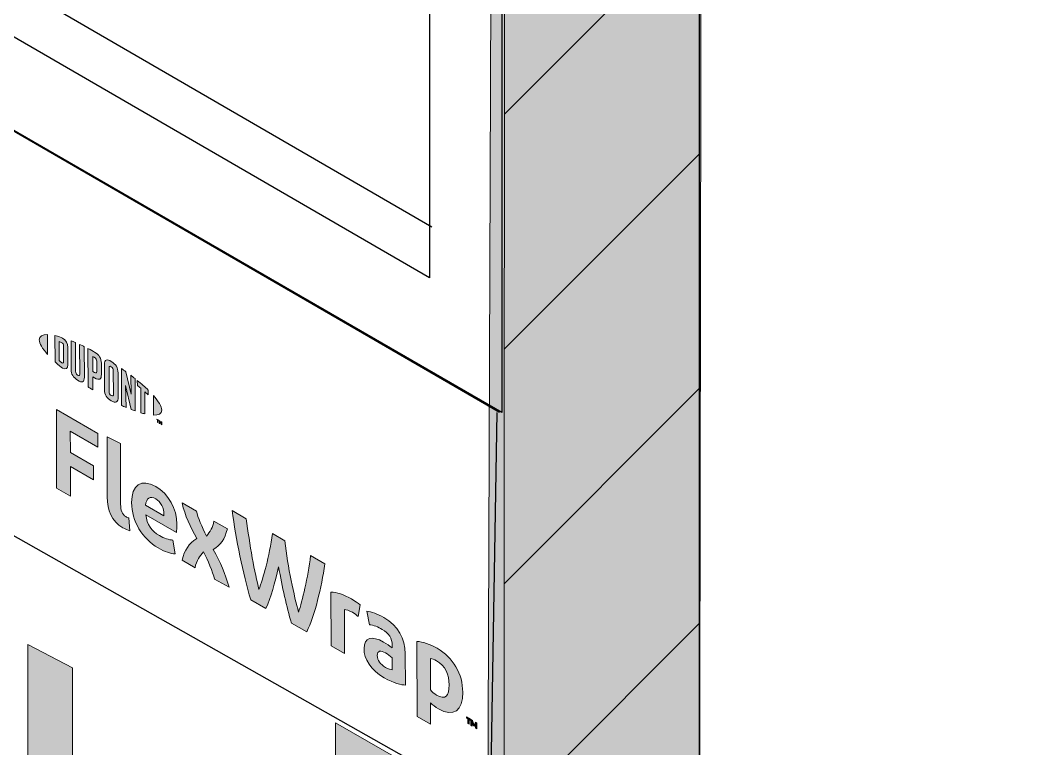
# Model space of a CAD drawing. Extents: x -1140 to 5605, y -816 to 2382.
# Drawn here: x 4279.9 to 4340.4, y 1131.3 to 1175.2 of the extents above; entities that cross this region are included whole.
import ezdxf

# ---------------------------------------------------------------- set-up
doc = ezdxf.new("R2010")
doc.units = 0
doc.header["$MEASUREMENT"] = 0
doc.linetypes.add('AI-Linetype-22', pattern=[86.381111, 43.190556, -8.638111, 8.638111, -8.638111, 8.638111, -8.638111])
for name, color, linetype, lineweight in [('.ATI-HATCH', 7, 'Continuous', 0), ('G-ANNO-TTLB', 7, 'Continuous', 0), ('LOGOS', 7, 'Continuous', 0), ('TYVEK', 7, 'Continuous', 0), ('wall scratch', 7, 'Continuous', 0), ('X-REF - TRACED', 7, 'Continuous', 0)]:
    doc.layers.add(name, color=color, linetype=linetype, lineweight=lineweight)

# ---------------------------------------------------------------- blocks, each defined once
blk = doc.blocks.new('Block_107')
at = {"layer": 'TYVEK', "color": 4, "lineweight": 25, "true_color": 0x00ffff}
for points in [[(4308.244, 1127.876), (4225.907, 1174.41), (4225.907, 1174.41)], [(4308.325, 1152.234)]]:
    blk.add_lwpolyline(points, dxfattribs=at)
blk = doc.blocks.new('Block_111')
at = {"layer": 'TYVEK', "color": 18, "lineweight": 25, "true_color": 0x000000}
blk.add_line((4320.826, 1317.151), (4320.826, 1108.621), dxfattribs=at)
blk = doc.blocks.new('Block_112')
at = {"layer": 'TYVEK', "color": 2, "lineweight": 25, "true_color": 0xffff00}
blk.add_lwpolyline([(4339.355, 1132.609)], dxfattribs=at)
blk = doc.blocks.new('Block_114')
at = {"layer": 'TYVEK', "color": 1, "lineweight": 25, "true_color": 0xff0000}
blk.add_lwpolyline([(4314.87, 1137.922)], dxfattribs=at)
blk = doc.blocks.new('Block_116')
at = {"layer": 'TYVEK', "color": 4, "lineweight": 25, "true_color": 0x00ffff}
blk.add_lwpolyline([(4339.377, 1132.754)], dxfattribs=at)
blk = doc.blocks.new('Block_117')
at = {"layer": 'TYVEK', "color": 2, "lineweight": 25, "true_color": 0xffff00}
blk.add_lwpolyline([(4339.355, 1132.609)], dxfattribs=at)
blk = doc.blocks.new('Block_118')
at = {"layer": 'TYVEK', "color": 2, "lineweight": 25, "true_color": 0xffff00}
blk.add_lwpolyline([(4339.058, 1137.15)], dxfattribs=at)
blk = doc.blocks.new('Block_134')
at = {"layer": 'TYVEK', "color": 33, "lineweight": 25, "true_color": 0xcc9966}
blk.add_lwpolyline([(4340.034, 1154.925)], dxfattribs=at)
blk = doc.blocks.new('Block_136')
at = {"layer": 'TYVEK', "color": 1, "lineweight": 25, "true_color": 0xff0000}
blk.add_lwpolyline([(4315.55, 1140.753)], dxfattribs=at)
blk = doc.blocks.new('Block_137')
at = {"layer": 'TYVEK', "color": 4, "lineweight": 25, "true_color": 0x00ffff}
blk.add_lwpolyline([(4340.056, 1159.349)], dxfattribs=at)
blk = doc.blocks.new('Block_145')
at = {"layer": 'TYVEK', "true_color": 0x003b71, "transparency": 33554687}
h = blk.add_hatch(color=156, dxfattribs=at)
h.dxf.hatch_style = 2
edge = h.paths.add_edge_path()
edge.add_spline(control_points=[(4304.997, 1134.527), (4304.826, 1134.627), (4304.734, 1134.719), (4304.62, 1134.84), (4304.62, 1134.84), (4304.62, 1136.729), (4304.62, 1136.729), (4304.741, 1136.715), (4304.847, 1136.686), (4304.99, 1136.601), (4305.529, 1136.296), (4305.749, 1135.763), (4305.749, 1135.152), (4305.756, 1134.456), (4305.515, 1134.229), (4304.997, 1134.527)], knot_values=[0, 0, 0, 0, 1, 1, 1, 2, 2, 2, 3, 3, 3, 4, 4, 4, 5, 5, 5, 5], degree=3, periodic=0)
edge = h.paths.add_edge_path()
edge.add_spline(control_points=[(4305.032, 1137.354), (4304.613, 1137.596), (4304.144, 1137.745), (4303.81, 1137.766), (4303.81, 1137.766), (4303.825, 1133.249), (4303.825, 1133.249), (4303.825, 1133.249), (4304.627, 1132.787), (4304.627, 1132.787), (4304.627, 1132.787), (4304.62, 1134.072), (4304.62, 1134.072), (4304.769, 1133.923), (4304.911, 1133.817), (4305.117, 1133.703), (4306.034, 1133.17), (4306.581, 1133.597), (4306.574, 1134.712), (4306.574, 1135.791), (4305.998, 1136.8), (4305.032, 1137.354)], knot_values=[0, 0, 0, 0, 1, 1, 1, 2, 2, 2, 3, 3, 3, 4, 4, 4, 5, 5, 5, 6, 6, 6, 7, 7, 7, 7], degree=3, periodic=0)
h = blk.add_hatch(color=156, dxfattribs=at)
h.dxf.hatch_style = 2
edge = h.paths.add_edge_path()
edge.add_spline(control_points=[(4306.793, 1133.213), (4306.793, 1133.213), (4306.793, 1133.135), (4306.793, 1133.135), (4306.793, 1133.135), (4306.872, 1133.092), (4306.872, 1133.092), (4306.872, 1133.092), (4306.879, 1132.815), (4306.879, 1132.815), (4306.879, 1132.815), (4306.957, 1132.773), (4306.957, 1132.773), (4306.957, 1132.773), (4306.957, 1133.042), (4306.957, 1133.042), (4306.957, 1133.042), (4307.035, 1133), (4307.035, 1133), (4307.035, 1133), (4307.035, 1133.078), (4307.035, 1133.078), (4307.035, 1133.078), (4306.793, 1133.213), (4306.793, 1133.213)], knot_values=[0, 0, 0, 0, 1, 1, 1, 2, 2, 2, 3, 3, 3, 4, 4, 4, 5, 5, 5, 6, 6, 6, 7, 7, 7, 8, 8, 8, 8], degree=3, periodic=0)
edge = h.paths.add_edge_path()
edge.add_spline(control_points=[(4307.341, 1132.9), (4307.312, 1132.837), (4307.284, 1132.794), (4307.248, 1132.751), (4307.213, 1132.829), (4307.184, 1132.908), (4307.156, 1133.007), (4307.156, 1133.007), (4307.071, 1133.057), (4307.071, 1133.057), (4307.071, 1133.057), (4307.071, 1132.709), (4307.071, 1132.709), (4307.071, 1132.709), (4307.149, 1132.666), (4307.149, 1132.666), (4307.149, 1132.666), (4307.149, 1132.822), (4307.149, 1132.822), (4307.149, 1132.822), (4307.142, 1132.886), (4307.142, 1132.886), (4307.17, 1132.815), (4307.199, 1132.744), (4307.22, 1132.687), (4307.22, 1132.687), (4307.277, 1132.652), (4307.277, 1132.652), (4307.298, 1132.68), (4307.326, 1132.723), (4307.355, 1132.758), (4307.355, 1132.758), (4307.348, 1132.709), (4307.348, 1132.709), (4307.348, 1132.709), (4307.348, 1132.545), (4307.348, 1132.545), (4307.348, 1132.545), (4307.426, 1132.503), (4307.426, 1132.503), (4307.426, 1132.503), (4307.426, 1132.851), (4307.426, 1132.851), (4307.426, 1132.851), (4307.341, 1132.9), (4307.341, 1132.9)], knot_values=[0, 0, 0, 0, 1, 1, 1, 2, 2, 2, 3, 3, 3, 4, 4, 4, 5, 5, 5, 6, 6, 6, 7, 7, 7, 8, 8, 8, 9, 9, 9, 10, 10, 10, 11, 11, 11, 12, 12, 12, 13, 13, 13, 14, 14, 14, 15, 15, 15, 15], degree=3, periodic=0)
at = {"layer": 'TYVEK'}
for points, knots in [([(4305.032, 1137.354), (4304.613, 1137.596), (4304.144, 1137.745), (4303.81, 1137.766), (4303.81, 1137.766), (4303.825, 1133.249), (4303.825, 1133.249), (4303.825, 1133.249), (4304.627, 1132.787), (4304.627, 1132.787), (4304.627, 1132.787), (4304.62, 1134.072), (4304.62, 1134.072), (4304.769, 1133.923), (4304.911, 1133.817), (4305.117, 1133.703), (4306.034, 1133.17), (4306.581, 1133.597), (4306.574, 1134.712), (4306.574, 1135.791), (4305.998, 1136.8), (4305.032, 1137.354)], [0, 0, 0, 0, 1, 1, 1, 2, 2, 2, 3, 3, 3, 4, 4, 4, 5, 5, 5, 6, 6, 6, 7, 7, 7, 7]), ([(4304.997, 1134.527), (4304.826, 1134.627), (4304.734, 1134.719), (4304.62, 1134.84), (4304.62, 1134.84), (4304.62, 1136.729), (4304.62, 1136.729), (4304.741, 1136.715), (4304.847, 1136.686), (4304.99, 1136.601), (4305.529, 1136.296), (4305.749, 1135.763), (4305.749, 1135.152), (4305.756, 1134.456), (4305.515, 1134.229), (4304.997, 1134.527)], [0, 0, 0, 0, 1, 1, 1, 2, 2, 2, 3, 3, 3, 4, 4, 4, 5, 5, 5, 5]), ([(4306.793, 1133.213), (4306.793, 1133.213), (4306.793, 1133.135), (4306.793, 1133.135), (4306.793, 1133.135), (4306.872, 1133.092), (4306.872, 1133.092), (4306.872, 1133.092), (4306.879, 1132.815), (4306.879, 1132.815), (4306.879, 1132.815), (4306.957, 1132.773), (4306.957, 1132.773), (4306.957, 1132.773), (4306.957, 1133.042), (4306.957, 1133.042), (4306.957, 1133.042), (4307.035, 1133), (4307.035, 1133), (4307.035, 1133), (4307.035, 1133.078), (4307.035, 1133.078), (4307.035, 1133.078), (4306.793, 1133.213), (4306.793, 1133.213)], [0, 0, 0, 0, 1, 1, 1, 2, 2, 2, 3, 3, 3, 4, 4, 4, 5, 5, 5, 6, 6, 6, 7, 7, 7, 8, 8, 8, 8]), ([(4307.341, 1132.9), (4307.312, 1132.837), (4307.284, 1132.794), (4307.248, 1132.751), (4307.213, 1132.829), (4307.184, 1132.908), (4307.156, 1133.007), (4307.156, 1133.007), (4307.071, 1133.057), (4307.071, 1133.057), (4307.071, 1133.057), (4307.071, 1132.709), (4307.071, 1132.709), (4307.071, 1132.709), (4307.149, 1132.666), (4307.149, 1132.666), (4307.149, 1132.666), (4307.149, 1132.822), (4307.149, 1132.822), (4307.149, 1132.822), (4307.142, 1132.886), (4307.142, 1132.886), (4307.17, 1132.815), (4307.199, 1132.744), (4307.22, 1132.687), (4307.22, 1132.687), (4307.277, 1132.652), (4307.277, 1132.652), (4307.298, 1132.68), (4307.326, 1132.723), (4307.355, 1132.758), (4307.355, 1132.758), (4307.348, 1132.709), (4307.348, 1132.709), (4307.348, 1132.709), (4307.348, 1132.545), (4307.348, 1132.545), (4307.348, 1132.545), (4307.426, 1132.503), (4307.426, 1132.503), (4307.426, 1132.503), (4307.426, 1132.851), (4307.426, 1132.851), (4307.426, 1132.851), (4307.341, 1132.9), (4307.341, 1132.9)], [0, 0, 0, 0, 1, 1, 1, 2, 2, 2, 3, 3, 3, 4, 4, 4, 5, 5, 5, 6, 6, 6, 7, 7, 7, 8, 8, 8, 9, 9, 9, 10, 10, 10, 11, 11, 11, 12, 12, 12, 13, 13, 13, 14, 14, 14, 15, 15, 15, 15])]:
    blk.add_open_spline(points, degree=3, knots=knots, dxfattribs=at)
blk = doc.blocks.new('Block_144')
at = {"layer": 'TYVEK'}
blk.add_blockref('Block_145', (0, 0), dxfattribs=at)
blk = doc.blocks.new('Block_143')
at = {"layer": 'TYVEK', "true_color": 0x003b71, "transparency": 33554687}
h = blk.add_hatch(color=156, dxfattribs=at)
h.dxf.hatch_style = 2
edge = h.paths.add_edge_path()
edge.add_spline(control_points=[(4284.575, 1150.3), (4284.575, 1150.3), (4282.075, 1151.734), (4282.075, 1151.734), (4282.075, 1151.734), (4282.082, 1146.997), (4282.082, 1146.997), (4282.082, 1146.997), (4282.927, 1146.514), (4282.927, 1146.514), (4282.927, 1146.514), (4282.92, 1148.311), (4282.92, 1148.311), (4282.92, 1148.311), (4284.319, 1147.508), (4284.319, 1147.508), (4284.319, 1147.508), (4284.312, 1148.339), (4284.312, 1148.339), (4284.312, 1148.339), (4282.92, 1149.142), (4282.92, 1149.142), (4282.92, 1149.142), (4282.913, 1150.427), (4282.913, 1150.427), (4282.913, 1150.427), (4284.575, 1149.469), (4284.575, 1149.469), (4284.575, 1149.469), (4284.575, 1150.3), (4284.575, 1150.3)], knot_values=[0, 0, 0, 0, 1, 1, 1, 2, 2, 2, 3, 3, 3, 4, 4, 4, 5, 5, 5, 6, 6, 6, 7, 7, 7, 8, 8, 8, 9, 9, 9, 10, 10, 10, 10], degree=3, periodic=0)
h = blk.add_hatch(color=156, dxfattribs=at)
h.dxf.hatch_style = 2
edge = h.paths.add_edge_path()
edge.add_spline(control_points=[(4286.436, 1145.207), (4286.379, 1145.221), (4286.322, 1145.249), (4286.266, 1145.285), (4286.031, 1145.42), (4285.946, 1145.661), (4285.946, 1146.031), (4285.946, 1146.031), (4285.939, 1149.682), (4285.939, 1149.682), (4285.939, 1149.682), (4285.129, 1150.094), (4285.129, 1150.094), (4285.129, 1150.094), (4285.136, 1146.478), (4285.136, 1146.478), (4285.136, 1145.668), (4285.406, 1145.008), (4286.081, 1144.617), (4286.202, 1144.546), (4286.386, 1144.475), (4286.493, 1144.432), (4286.493, 1144.432), (4286.436, 1145.207), (4286.436, 1145.207)], knot_values=[0, 0, 0, 0, 1, 1, 1, 2, 2, 2, 3, 3, 3, 4, 4, 4, 5, 5, 5, 6, 6, 6, 7, 7, 7, 8, 8, 8, 8], degree=3, periodic=0)
h = blk.add_hatch(color=156, dxfattribs=at)
h.dxf.hatch_style = 2
edge = h.paths.add_edge_path()
edge.add_spline(control_points=[(4288.56, 1145.327), (4288.56, 1145.327), (4287.445, 1145.974), (4287.445, 1145.974), (4287.502, 1146.4), (4287.722, 1146.549), (4288.063, 1146.357), (4288.382, 1146.173), (4288.56, 1145.789), (4288.56, 1145.413), (4288.56, 1145.413), (4288.56, 1145.327), (4288.56, 1145.327)], knot_values=[0, 0, 0, 0, 1, 1, 1, 2, 2, 2, 3, 3, 3, 4, 4, 4, 4], degree=3, periodic=0)
edge = h.paths.add_edge_path()
edge.add_spline(control_points=[(4289.341, 1144.83), (4289.334, 1145.739), (4288.83, 1146.656), (4288.063, 1147.103), (4287.196, 1147.593), (4286.607, 1147.203), (4286.607, 1146.13), (4286.614, 1145.001), (4287.26, 1143.942), (4288.205, 1143.402), (4288.589, 1143.175), (4288.972, 1143.054), (4289.235, 1143.04), (4289.235, 1143.04), (4289.1, 1143.864), (4289.1, 1143.864), (4288.851, 1143.885), (4288.574, 1143.971), (4288.283, 1144.141), (4287.814, 1144.411), (4287.537, 1144.809), (4287.459, 1145.398), (4287.459, 1145.398), (4289.313, 1144.333), (4289.313, 1144.333), (4289.327, 1144.461), (4289.341, 1144.631), (4289.341, 1144.83)], knot_values=[0, 0, 0, 0, 1, 1, 1, 2, 2, 2, 3, 3, 3, 4, 4, 4, 5, 5, 5, 6, 6, 6, 7, 7, 7, 8, 8, 8, 9, 9, 9, 9], degree=3, periodic=0)
h = blk.add_hatch(color=156, dxfattribs=at)
h.dxf.hatch_style = 2
edge = h.paths.add_edge_path()
edge.add_spline(control_points=[(4291.536, 1143.303), (4291.976, 1143.573), (4292.232, 1143.921), (4292.381, 1144.539), (4292.381, 1144.539), (4291.557, 1145.008), (4291.557, 1145.008), (4291.522, 1144.653), (4291.33, 1144.361), (4291.117, 1144.113), (4290.854, 1144.646), (4290.599, 1145.256), (4290.52, 1145.604), (4290.52, 1145.604), (4289.647, 1146.109), (4289.647, 1146.109), (4289.832, 1145.327), (4290.144, 1144.681), (4290.535, 1143.957), (4290.066, 1143.658), (4289.796, 1143.275), (4289.647, 1142.65), (4289.647, 1142.65), (4290.435, 1142.202), (4290.435, 1142.202), (4290.513, 1142.635), (4290.726, 1142.919), (4290.947, 1143.161), (4291.195, 1142.65), (4291.494, 1141.975), (4291.614, 1141.52), (4291.614, 1141.52), (4292.488, 1141.023), (4292.488, 1141.023), (4292.247, 1141.875), (4291.963, 1142.515), (4291.536, 1143.303)], knot_values=[0, 0, 0, 0, 1, 1, 1, 2, 2, 2, 3, 3, 3, 4, 4, 4, 5, 5, 5, 6, 6, 6, 7, 7, 7, 8, 8, 8, 9, 9, 9, 10, 10, 10, 11, 11, 11, 12, 12, 12, 12], degree=3, periodic=0)
h = blk.add_hatch(color=156, dxfattribs=at)
h.dxf.hatch_style = 2
edge = h.paths.add_edge_path()
edge.add_spline(control_points=[(4297.403, 1142.934), (4297.233, 1141.605), (4296.906, 1140.192), (4296.672, 1139.531), (4296.409, 1140.476), (4296.025, 1142.252), (4295.848, 1143.829), (4295.848, 1143.829), (4295.095, 1144.262), (4295.095, 1144.262), (4294.924, 1142.884), (4294.534, 1141.549), (4294.285, 1140.902), (4294.044, 1141.833), (4293.71, 1143.63), (4293.525, 1145.157), (4293.525, 1145.157), (4292.673, 1145.647), (4292.673, 1145.647), (4292.893, 1143.949), (4293.319, 1141.847), (4293.788, 1140.277), (4293.788, 1140.277), (4294.711, 1139.744), (4294.711, 1139.744), (4295.003, 1140.426), (4295.251, 1141.272), (4295.471, 1142.259), (4295.692, 1141.023), (4295.954, 1139.879), (4296.246, 1138.864), (4296.246, 1138.864), (4297.169, 1138.338), (4297.169, 1138.338), (4297.659, 1139.347), (4298.043, 1140.987), (4298.263, 1142.436), (4298.263, 1142.436), (4297.403, 1142.934), (4297.403, 1142.934)], knot_values=[0, 0, 0, 0, 1, 1, 1, 2, 2, 2, 3, 3, 3, 4, 4, 4, 5, 5, 5, 6, 6, 6, 7, 7, 7, 8, 8, 8, 9, 9, 9, 10, 10, 10, 11, 11, 11, 12, 12, 12, 13, 13, 13, 13], degree=3, periodic=0)
h = blk.add_hatch(color=156, dxfattribs=at)
h.dxf.hatch_style = 2
edge = h.paths.add_edge_path()
edge.add_spline(control_points=[(4299.861, 1140.327), (4299.435, 1140.568), (4298.945, 1140.739), (4298.625, 1140.739), (4298.625, 1140.739), (4298.632, 1137.493), (4298.632, 1137.493), (4298.632, 1137.493), (4299.442, 1137.031), (4299.442, 1137.031), (4299.442, 1137.031), (4299.435, 1139.68), (4299.435, 1139.68), (4299.563, 1139.68), (4299.705, 1139.645), (4299.925, 1139.517), (4300.046, 1139.446), (4300.173, 1139.361), (4300.273, 1139.261), (4300.273, 1139.261), (4300.387, 1139.965), (4300.387, 1139.965), (4300.273, 1140.064), (4300.067, 1140.206), (4299.861, 1140.327)], knot_values=[0, 0, 0, 0, 1, 1, 1, 2, 2, 2, 3, 3, 3, 4, 4, 4, 5, 5, 5, 6, 6, 6, 7, 7, 7, 8, 8, 8, 8], degree=3, periodic=0)
h = blk.add_hatch(color=156, dxfattribs=at)
h.dxf.hatch_style = 2
edge = h.paths.add_edge_path()
edge.add_spline(control_points=[(4302.326, 1136.058), (4302.241, 1136.051), (4302.091, 1136.093), (4301.914, 1136.2), (4301.601, 1136.377), (4301.431, 1136.626), (4301.424, 1136.91), (4301.424, 1137.23), (4301.637, 1137.23), (4301.907, 1137.074), (4302.049, 1136.995), (4302.191, 1136.889), (4302.326, 1136.782), (4302.326, 1136.782), (4302.326, 1136.058), (4302.326, 1136.058)], knot_values=[0, 0, 0, 0, 1, 1, 1, 2, 2, 2, 3, 3, 3, 4, 4, 4, 5, 5, 5, 5], degree=3, periodic=0)
edge = h.paths.add_edge_path()
edge.add_spline(control_points=[(4303.107, 1137.017), (4303.107, 1137.933), (4302.681, 1138.707), (4301.814, 1139.204), (4301.459, 1139.411), (4301.054, 1139.56), (4300.799, 1139.581), (4300.799, 1139.581), (4300.948, 1138.771), (4300.948, 1138.771), (4301.189, 1138.743), (4301.466, 1138.636), (4301.722, 1138.487), (4302.113, 1138.26), (4302.319, 1137.947), (4302.326, 1137.535), (4302.326, 1137.535), (4302.326, 1137.372), (4302.326, 1137.372), (4302.177, 1137.478), (4301.964, 1137.628), (4301.8, 1137.727), (4301.097, 1138.125), (4300.621, 1138.004), (4300.621, 1137.329), (4300.621, 1136.725), (4301.033, 1136.037), (4301.836, 1135.575), (4302.425, 1135.234), (4302.873, 1135.134), (4303.114, 1135.134), (4303.114, 1135.134), (4303.107, 1137.017), (4303.107, 1137.017)], knot_values=[0, 0, 0, 0, 1, 1, 1, 2, 2, 2, 3, 3, 3, 4, 4, 4, 5, 5, 5, 6, 6, 6, 7, 7, 7, 8, 8, 8, 9, 9, 9, 10, 10, 10, 11, 11, 11, 11], degree=3, periodic=0)
at = {"layer": 'TYVEK'}
for points, knots in [([(4284.575, 1150.3), (4284.575, 1150.3), (4282.075, 1151.734), (4282.075, 1151.734), (4282.075, 1151.734), (4282.082, 1146.997), (4282.082, 1146.997), (4282.082, 1146.997), (4282.927, 1146.514), (4282.927, 1146.514), (4282.927, 1146.514), (4282.92, 1148.311), (4282.92, 1148.311), (4282.92, 1148.311), (4284.319, 1147.508), (4284.319, 1147.508), (4284.319, 1147.508), (4284.312, 1148.339), (4284.312, 1148.339), (4284.312, 1148.339), (4282.92, 1149.142), (4282.92, 1149.142), (4282.92, 1149.142), (4282.913, 1150.427), (4282.913, 1150.427), (4282.913, 1150.427), (4284.575, 1149.469), (4284.575, 1149.469), (4284.575, 1149.469), (4284.575, 1150.3), (4284.575, 1150.3)], [0, 0, 0, 0, 1, 1, 1, 2, 2, 2, 3, 3, 3, 4, 4, 4, 5, 5, 5, 6, 6, 6, 7, 7, 7, 8, 8, 8, 9, 9, 9, 10, 10, 10, 10]), ([(4286.436, 1145.207), (4286.379, 1145.221), (4286.322, 1145.249), (4286.266, 1145.285), (4286.031, 1145.42), (4285.946, 1145.661), (4285.946, 1146.031), (4285.946, 1146.031), (4285.939, 1149.682), (4285.939, 1149.682), (4285.939, 1149.682), (4285.129, 1150.094), (4285.129, 1150.094), (4285.129, 1150.094), (4285.136, 1146.478), (4285.136, 1146.478), (4285.136, 1145.668), (4285.406, 1145.008), (4286.081, 1144.617), (4286.202, 1144.546), (4286.386, 1144.475), (4286.493, 1144.432), (4286.493, 1144.432), (4286.436, 1145.207), (4286.436, 1145.207)], [0, 0, 0, 0, 1, 1, 1, 2, 2, 2, 3, 3, 3, 4, 4, 4, 5, 5, 5, 6, 6, 6, 7, 7, 7, 8, 8, 8, 8]), ([(4289.341, 1144.83), (4289.334, 1145.739), (4288.83, 1146.656), (4288.063, 1147.103), (4287.196, 1147.593), (4286.607, 1147.203), (4286.607, 1146.13), (4286.614, 1145.001), (4287.26, 1143.942), (4288.205, 1143.402), (4288.589, 1143.175), (4288.972, 1143.054), (4289.235, 1143.04), (4289.235, 1143.04), (4289.1, 1143.864), (4289.1, 1143.864), (4288.851, 1143.885), (4288.574, 1143.971), (4288.283, 1144.141), (4287.814, 1144.411), (4287.537, 1144.809), (4287.459, 1145.398), (4287.459, 1145.398), (4289.313, 1144.333), (4289.313, 1144.333), (4289.327, 1144.461), (4289.341, 1144.631), (4289.341, 1144.83)], [0, 0, 0, 0, 1, 1, 1, 2, 2, 2, 3, 3, 3, 4, 4, 4, 5, 5, 5, 6, 6, 6, 7, 7, 7, 8, 8, 8, 9, 9, 9, 9]), ([(4288.56, 1145.327), (4288.56, 1145.327), (4287.445, 1145.974), (4287.445, 1145.974), (4287.502, 1146.4), (4287.722, 1146.549), (4288.063, 1146.357), (4288.382, 1146.173), (4288.56, 1145.789), (4288.56, 1145.413), (4288.56, 1145.413), (4288.56, 1145.327), (4288.56, 1145.327)], [0, 0, 0, 0, 1, 1, 1, 2, 2, 2, 3, 3, 3, 4, 4, 4, 4]), ([(4291.536, 1143.303), (4291.976, 1143.573), (4292.232, 1143.921), (4292.381, 1144.539), (4292.381, 1144.539), (4291.557, 1145.008), (4291.557, 1145.008), (4291.522, 1144.653), (4291.33, 1144.361), (4291.117, 1144.113), (4290.854, 1144.646), (4290.599, 1145.256), (4290.52, 1145.604), (4290.52, 1145.604), (4289.647, 1146.109), (4289.647, 1146.109), (4289.832, 1145.327), (4290.144, 1144.681), (4290.535, 1143.957), (4290.066, 1143.658), (4289.796, 1143.275), (4289.647, 1142.65), (4289.647, 1142.65), (4290.435, 1142.202), (4290.435, 1142.202), (4290.513, 1142.635), (4290.726, 1142.919), (4290.947, 1143.161), (4291.195, 1142.65), (4291.494, 1141.975), (4291.614, 1141.52), (4291.614, 1141.52), (4292.488, 1141.023), (4292.488, 1141.023), (4292.247, 1141.875), (4291.963, 1142.515), (4291.536, 1143.303)], [0, 0, 0, 0, 1, 1, 1, 2, 2, 2, 3, 3, 3, 4, 4, 4, 5, 5, 5, 6, 6, 6, 7, 7, 7, 8, 8, 8, 9, 9, 9, 10, 10, 10, 11, 11, 11, 12, 12, 12, 12]), ([(4297.403, 1142.934), (4297.233, 1141.605), (4296.906, 1140.192), (4296.672, 1139.531), (4296.409, 1140.476), (4296.025, 1142.252), (4295.848, 1143.829), (4295.848, 1143.829), (4295.095, 1144.262), (4295.095, 1144.262), (4294.924, 1142.884), (4294.534, 1141.549), (4294.285, 1140.902), (4294.044, 1141.833), (4293.71, 1143.63), (4293.525, 1145.157), (4293.525, 1145.157), (4292.673, 1145.647), (4292.673, 1145.647), (4292.893, 1143.949), (4293.319, 1141.847), (4293.788, 1140.277), (4293.788, 1140.277), (4294.711, 1139.744), (4294.711, 1139.744), (4295.003, 1140.426), (4295.251, 1141.272), (4295.471, 1142.259), (4295.692, 1141.023), (4295.954, 1139.879), (4296.246, 1138.864), (4296.246, 1138.864), (4297.169, 1138.338), (4297.169, 1138.338), (4297.659, 1139.347), (4298.043, 1140.987), (4298.263, 1142.436), (4298.263, 1142.436), (4297.403, 1142.934), (4297.403, 1142.934)], [0, 0, 0, 0, 1, 1, 1, 2, 2, 2, 3, 3, 3, 4, 4, 4, 5, 5, 5, 6, 6, 6, 7, 7, 7, 8, 8, 8, 9, 9, 9, 10, 10, 10, 11, 11, 11, 12, 12, 12, 13, 13, 13, 13]), ([(4299.861, 1140.327), (4299.435, 1140.568), (4298.945, 1140.739), (4298.625, 1140.739), (4298.625, 1140.739), (4298.632, 1137.493), (4298.632, 1137.493), (4298.632, 1137.493), (4299.442, 1137.031), (4299.442, 1137.031), (4299.442, 1137.031), (4299.435, 1139.68), (4299.435, 1139.68), (4299.563, 1139.68), (4299.705, 1139.645), (4299.925, 1139.517), (4300.046, 1139.446), (4300.173, 1139.361), (4300.273, 1139.261), (4300.273, 1139.261), (4300.387, 1139.965), (4300.387, 1139.965), (4300.273, 1140.064), (4300.067, 1140.206), (4299.861, 1140.327)], [0, 0, 0, 0, 1, 1, 1, 2, 2, 2, 3, 3, 3, 4, 4, 4, 5, 5, 5, 6, 6, 6, 7, 7, 7, 8, 8, 8, 8]), ([(4303.107, 1137.017), (4303.107, 1137.933), (4302.681, 1138.707), (4301.814, 1139.204), (4301.459, 1139.411), (4301.054, 1139.56), (4300.799, 1139.581), (4300.799, 1139.581), (4300.948, 1138.771), (4300.948, 1138.771), (4301.189, 1138.743), (4301.466, 1138.636), (4301.722, 1138.487), (4302.113, 1138.26), (4302.319, 1137.947), (4302.326, 1137.535), (4302.326, 1137.535), (4302.326, 1137.372), (4302.326, 1137.372), (4302.177, 1137.478), (4301.964, 1137.628), (4301.8, 1137.727), (4301.097, 1138.125), (4300.621, 1138.004), (4300.621, 1137.329), (4300.621, 1136.725), (4301.033, 1136.037), (4301.836, 1135.575), (4302.425, 1135.234), (4302.873, 1135.134), (4303.114, 1135.134), (4303.114, 1135.134), (4303.107, 1137.017), (4303.107, 1137.017)], [0, 0, 0, 0, 1, 1, 1, 2, 2, 2, 3, 3, 3, 4, 4, 4, 5, 5, 5, 6, 6, 6, 7, 7, 7, 8, 8, 8, 9, 9, 9, 10, 10, 10, 11, 11, 11, 11]), ([(4302.326, 1136.058), (4302.241, 1136.051), (4302.091, 1136.093), (4301.914, 1136.2), (4301.601, 1136.377), (4301.431, 1136.626), (4301.424, 1136.91), (4301.424, 1137.23), (4301.637, 1137.23), (4301.907, 1137.074), (4302.049, 1136.995), (4302.191, 1136.889), (4302.326, 1136.782), (4302.326, 1136.782), (4302.326, 1136.058), (4302.326, 1136.058)], [0, 0, 0, 0, 1, 1, 1, 2, 2, 2, 3, 3, 3, 4, 4, 4, 5, 5, 5, 5])]:
    blk.add_open_spline(points, degree=3, knots=knots, dxfattribs=at)
blk.add_blockref('Block_144', (0, 0), dxfattribs=at)
blk = doc.blocks.new('Block_146')
at = {"layer": 'TYVEK', "true_color": 0x003b71, "transparency": 33554687}
h = blk.add_hatch(color=156, dxfattribs=at)
h.dxf.hatch_style = 2
edge = h.paths.add_edge_path()
edge.add_spline(control_points=[(4281.04, 1155.945), (4281.04, 1155.727), (4281.224, 1155.418), (4281.545, 1155.059), (4281.545, 1155.059), (4281.542, 1156.249), (4281.542, 1156.249), (4281.222, 1156.259), (4281.039, 1156.161), (4281.04, 1155.945)], knot_values=[0, 0, 0, 0, 1, 1, 1, 2, 2, 2, 3, 3, 3, 3], degree=3, periodic=0)
h = blk.add_hatch(color=156, dxfattribs=at)
h.dxf.hatch_style = 2
edge = h.paths.add_edge_path()
edge.add_spline(control_points=[(4282.402, 1154.554), (4282.359, 1154.583), (4282.288, 1154.64), (4282.231, 1154.689), (4282.231, 1154.689), (4282.231, 1155.826), (4282.231, 1155.826), (4282.288, 1155.812), (4282.359, 1155.79), (4282.402, 1155.762), (4282.458, 1155.734), (4282.501, 1155.677), (4282.501, 1155.584), (4282.501, 1155.584), (4282.508, 1154.618), (4282.508, 1154.618), (4282.508, 1154.526), (4282.458, 1154.526), (4282.402, 1154.554)], knot_values=[0, 0, 0, 0, 1, 1, 1, 2, 2, 2, 3, 3, 3, 4, 4, 4, 5, 5, 5, 6, 6, 6, 6], degree=3, periodic=0)
edge = h.paths.add_edge_path()
edge.add_spline(control_points=[(4282.757, 1155.478), (4282.757, 1155.712), (4282.643, 1155.925), (4282.437, 1156.039), (4282.345, 1156.096), (4282.217, 1156.138), (4281.982, 1156.188), (4281.982, 1156.188), (4281.99, 1154.611), (4281.99, 1154.611), (4282.196, 1154.419), (4282.352, 1154.292), (4282.437, 1154.235), (4282.65, 1154.121), (4282.764, 1154.199), (4282.764, 1154.434), (4282.764, 1154.434), (4282.757, 1155.478), (4282.757, 1155.478)], knot_values=[0, 0, 0, 0, 1, 1, 1, 2, 2, 2, 3, 3, 3, 4, 4, 4, 5, 5, 5, 6, 6, 6, 6], degree=3, periodic=0)
h = blk.add_hatch(color=156, dxfattribs=at)
h.dxf.hatch_style = 2
edge = h.paths.add_edge_path()
edge.add_spline(control_points=[(4283.48, 1153.874), (4283.481, 1153.782), (4283.454, 1153.74), (4283.355, 1153.811), (4283.258, 1153.88), (4283.231, 1153.942), (4283.231, 1154.051), (4283.231, 1154.051), (4283.227, 1155.767), (4283.227, 1155.767), (4283.162, 1155.796), (4283.019, 1155.856), (4282.957, 1155.881), (4282.957, 1155.881), (4282.962, 1154.145), (4282.962, 1154.145), (4282.962, 1153.867), (4283.079, 1153.693), (4283.355, 1153.498), (4283.608, 1153.319), (4283.763, 1153.378), (4283.762, 1153.685), (4283.762, 1153.685), (4283.757, 1155.519), (4283.757, 1155.519), (4283.705, 1155.546), (4283.532, 1155.629), (4283.476, 1155.654), (4283.476, 1155.654), (4283.48, 1153.874), (4283.48, 1153.874)], knot_values=[0, 0, 0, 0, 1, 1, 1, 2, 2, 2, 3, 3, 3, 4, 4, 4, 5, 5, 5, 6, 6, 6, 7, 7, 7, 8, 8, 8, 9, 9, 9, 10, 10, 10, 10], degree=3, periodic=0)
h = blk.add_hatch(color=156, dxfattribs=at)
h.dxf.hatch_style = 2
edge = h.paths.add_edge_path()
edge.add_spline(control_points=[(4284.504, 1154.036), (4284.504, 1153.936), (4284.476, 1153.908), (4284.362, 1153.972), (4284.362, 1153.972), (4284.262, 1154.029), (4284.262, 1154.029), (4284.262, 1154.029), (4284.262, 1154.938), (4284.262, 1154.938), (4284.305, 1154.917), (4284.327, 1154.902), (4284.355, 1154.888), (4284.476, 1154.817), (4284.504, 1154.746), (4284.504, 1154.647), (4284.504, 1154.647), (4284.504, 1154.036), (4284.504, 1154.036)], knot_values=[0, 0, 0, 0, 1, 1, 1, 2, 2, 2, 3, 3, 3, 4, 4, 4, 5, 5, 5, 6, 6, 6, 6], degree=3, periodic=0)
edge = h.paths.add_edge_path()
edge.add_spline(control_points=[(4284.369, 1155.201), (4284.319, 1155.229), (4284.142, 1155.329), (4283.978, 1155.407), (4283.978, 1155.407), (4283.985, 1153.098), (4283.985, 1153.098), (4284.035, 1153.063), (4284.184, 1152.97), (4284.262, 1152.921), (4284.262, 1152.921), (4284.262, 1153.709), (4284.262, 1153.709), (4284.262, 1153.709), (4284.376, 1153.645), (4284.376, 1153.645), (4284.668, 1153.475), (4284.788, 1153.56), (4284.788, 1153.851), (4284.788, 1153.851), (4284.788, 1154.533), (4284.788, 1154.533), (4284.788, 1154.817), (4284.646, 1155.045), (4284.369, 1155.201)], knot_values=[0, 0, 0, 0, 1, 1, 1, 2, 2, 2, 3, 3, 3, 4, 4, 4, 5, 5, 5, 6, 6, 6, 7, 7, 7, 8, 8, 8, 8], degree=3, periodic=0)
h = blk.add_hatch(color=156, dxfattribs=at)
h.dxf.hatch_style = 2
edge = h.paths.add_edge_path()
edge.add_spline(control_points=[(4285.385, 1152.587), (4285.285, 1152.644), (4285.257, 1152.708), (4285.257, 1152.8), (4285.257, 1152.8), (4285.25, 1154.242), (4285.25, 1154.242), (4285.25, 1154.334), (4285.278, 1154.377), (4285.385, 1154.313), (4285.484, 1154.249), (4285.505, 1154.185), (4285.505, 1154.093), (4285.505, 1154.093), (4285.513, 1152.658), (4285.513, 1152.658), (4285.513, 1152.566), (4285.484, 1152.53), (4285.385, 1152.587)], knot_values=[0, 0, 0, 0, 1, 1, 1, 2, 2, 2, 3, 3, 3, 4, 4, 4, 5, 5, 5, 6, 6, 6, 6], degree=3, periodic=0)
edge = h.paths.add_edge_path()
edge.add_spline(control_points=[(4285.79, 1153.944), (4285.79, 1154.263), (4285.662, 1154.455), (4285.385, 1154.633), (4285.122, 1154.796), (4284.966, 1154.753), (4284.966, 1154.448), (4284.966, 1154.448), (4284.973, 1152.942), (4284.973, 1152.942), (4284.973, 1152.615), (4285.115, 1152.402), (4285.385, 1152.26), (4285.655, 1152.118), (4285.797, 1152.154), (4285.797, 1152.502), (4285.797, 1152.502), (4285.79, 1153.944), (4285.79, 1153.944)], knot_values=[0, 0, 0, 0, 1, 1, 1, 2, 2, 2, 3, 3, 3, 4, 4, 4, 5, 5, 5, 6, 6, 6, 6], degree=3, periodic=0)
h = blk.add_hatch(color=156, dxfattribs=at)
h.dxf.hatch_style = 2
edge = h.paths.add_edge_path()
edge.add_spline(control_points=[(4286.576, 1152.663), (4286.576, 1152.663), (4286.261, 1154.017), (4286.261, 1154.017), (4286.176, 1154.078), (4286.074, 1154.151), (4285.994, 1154.204), (4285.994, 1154.204), (4286, 1151.987), (4286, 1151.987), (4286.055, 1151.961), (4286.197, 1151.898), (4286.271, 1151.867), (4286.271, 1151.867), (4286.245, 1153.186), (4286.245, 1153.186), (4286.245, 1153.186), (4286.579, 1151.741), (4286.579, 1151.741), (4286.649, 1151.714), (4286.751, 1151.675), (4286.819, 1151.652), (4286.819, 1151.652), (4286.814, 1153.6), (4286.814, 1153.6), (4286.744, 1153.656), (4286.616, 1153.754), (4286.554, 1153.801), (4286.554, 1153.801), (4286.576, 1152.663), (4286.576, 1152.663)], knot_values=[0, 0, 0, 0, 1, 1, 1, 2, 2, 2, 3, 3, 3, 4, 4, 4, 5, 5, 5, 6, 6, 6, 7, 7, 7, 8, 8, 8, 9, 9, 9, 10, 10, 10, 10], degree=3, periodic=0)
h = blk.add_hatch(color=156, dxfattribs=at)
h.dxf.hatch_style = 2
edge = h.paths.add_edge_path()
edge.add_spline(control_points=[(4286.954, 1153.179), (4287.024, 1153.125), (4287.093, 1153.069), (4287.16, 1153.014), (4287.16, 1153.014), (4287.163, 1151.54), (4287.163, 1151.54), (4287.225, 1151.521), (4287.339, 1151.49), (4287.415, 1151.472), (4287.415, 1151.472), (4287.412, 1152.8), (4287.412, 1152.8), (4287.485, 1152.736), (4287.554, 1152.674), (4287.617, 1152.617), (4287.617, 1152.617), (4287.617, 1152.901), (4287.617, 1152.901), (4287.417, 1153.096), (4287.203, 1153.284), (4286.953, 1153.487), (4286.953, 1153.487), (4286.954, 1153.179), (4286.954, 1153.179)], knot_values=[0, 0, 0, 0, 1, 1, 1, 2, 2, 2, 3, 3, 3, 4, 4, 4, 5, 5, 5, 6, 6, 6, 7, 7, 7, 8, 8, 8, 8], degree=3, periodic=0)
h = blk.add_hatch(color=156, dxfattribs=at)
h.dxf.hatch_style = 2
edge = h.paths.add_edge_path()
edge.add_spline(control_points=[(4288.425, 1151.706), (4288.425, 1151.487), (4288.242, 1151.389), (4287.922, 1151.397), (4287.922, 1151.397), (4287.919, 1152.588), (4287.919, 1152.588), (4288.24, 1152.23), (4288.424, 1151.921), (4288.425, 1151.706)], knot_values=[0, 0, 0, 0, 1, 1, 1, 2, 2, 2, 3, 3, 3, 3], degree=3, periodic=0)
h = blk.add_hatch(color=156, dxfattribs=at)
h.dxf.hatch_style = 2
edge = h.paths.add_edge_path()
edge.add_spline(control_points=[(4288.127, 1151.159), (4288.127, 1151.159), (4288.127, 1151.131), (4288.127, 1151.131), (4288.127, 1151.131), (4288.169, 1151.109), (4288.169, 1151.109), (4288.169, 1151.109), (4288.169, 1150.967), (4288.169, 1150.967), (4288.169, 1150.967), (4288.198, 1150.946), (4288.198, 1150.946), (4288.198, 1150.946), (4288.198, 1151.088), (4288.198, 1151.088), (4288.198, 1151.088), (4288.247, 1151.067), (4288.247, 1151.067), (4288.247, 1151.067), (4288.247, 1151.095), (4288.247, 1151.095), (4288.247, 1151.095), (4288.127, 1151.159), (4288.127, 1151.159)], knot_values=[0, 0, 0, 0, 1, 1, 1, 2, 2, 2, 3, 3, 3, 4, 4, 4, 5, 5, 5, 6, 6, 6, 7, 7, 7, 8, 8, 8, 8], degree=3, periodic=0)
edge = h.paths.add_edge_path()
edge.add_spline(control_points=[(4288.397, 1151.003), (4288.397, 1151.003), (4288.354, 1150.953), (4288.354, 1150.953), (4288.354, 1150.953), (4288.304, 1151.06), (4288.304, 1151.06), (4288.304, 1151.06), (4288.276, 1151.074), (4288.276, 1151.074), (4288.276, 1151.074), (4288.276, 1150.903), (4288.276, 1150.903), (4288.276, 1150.903), (4288.304, 1150.889), (4288.304, 1150.889), (4288.304, 1150.889), (4288.304, 1151.01), (4288.304, 1151.01), (4288.304, 1151.01), (4288.354, 1150.903), (4288.354, 1150.903), (4288.354, 1150.903), (4288.397, 1150.953), (4288.397, 1150.953), (4288.397, 1150.953), (4288.397, 1150.832), (4288.397, 1150.832), (4288.397, 1150.832), (4288.425, 1150.818), (4288.425, 1150.818), (4288.425, 1150.818), (4288.425, 1150.989), (4288.425, 1150.989), (4288.425, 1150.989), (4288.397, 1151.003), (4288.397, 1151.003)], knot_values=[0, 0, 0, 0, 1, 1, 1, 2, 2, 2, 3, 3, 3, 4, 4, 4, 5, 5, 5, 6, 6, 6, 7, 7, 7, 8, 8, 8, 9, 9, 9, 10, 10, 10, 11, 11, 11, 12, 12, 12, 12], degree=3, periodic=0)
at = {"layer": 'TYVEK'}
for points, knots in [([(4281.04, 1155.945), (4281.04, 1155.727), (4281.224, 1155.418), (4281.545, 1155.059), (4281.545, 1155.059), (4281.542, 1156.249), (4281.542, 1156.249), (4281.222, 1156.259), (4281.039, 1156.161), (4281.04, 1155.945)], [0, 0, 0, 0, 1, 1, 1, 2, 2, 2, 3, 3, 3, 3]), ([(4282.757, 1155.478), (4282.757, 1155.712), (4282.643, 1155.925), (4282.437, 1156.039), (4282.345, 1156.096), (4282.217, 1156.138), (4281.982, 1156.188), (4281.982, 1156.188), (4281.99, 1154.611), (4281.99, 1154.611), (4282.196, 1154.419), (4282.352, 1154.292), (4282.437, 1154.235), (4282.65, 1154.121), (4282.764, 1154.199), (4282.764, 1154.434), (4282.764, 1154.434), (4282.757, 1155.478), (4282.757, 1155.478)], [0, 0, 0, 0, 1, 1, 1, 2, 2, 2, 3, 3, 3, 4, 4, 4, 5, 5, 5, 6, 6, 6, 6]), ([(4282.402, 1154.554), (4282.359, 1154.583), (4282.288, 1154.64), (4282.231, 1154.689), (4282.231, 1154.689), (4282.231, 1155.826), (4282.231, 1155.826), (4282.288, 1155.812), (4282.359, 1155.79), (4282.402, 1155.762), (4282.458, 1155.734), (4282.501, 1155.677), (4282.501, 1155.584), (4282.501, 1155.584), (4282.508, 1154.618), (4282.508, 1154.618), (4282.508, 1154.526), (4282.458, 1154.526), (4282.402, 1154.554)], [0, 0, 0, 0, 1, 1, 1, 2, 2, 2, 3, 3, 3, 4, 4, 4, 5, 5, 5, 6, 6, 6, 6]), ([(4283.48, 1153.874), (4283.481, 1153.782), (4283.454, 1153.74), (4283.355, 1153.811), (4283.258, 1153.88), (4283.231, 1153.942), (4283.231, 1154.051), (4283.231, 1154.051), (4283.227, 1155.767), (4283.227, 1155.767), (4283.162, 1155.796), (4283.019, 1155.856), (4282.957, 1155.881), (4282.957, 1155.881), (4282.962, 1154.145), (4282.962, 1154.145), (4282.962, 1153.867), (4283.079, 1153.693), (4283.355, 1153.498), (4283.608, 1153.319), (4283.763, 1153.378), (4283.762, 1153.685), (4283.762, 1153.685), (4283.757, 1155.519), (4283.757, 1155.519), (4283.705, 1155.546), (4283.532, 1155.629), (4283.476, 1155.654), (4283.476, 1155.654), (4283.48, 1153.874), (4283.48, 1153.874)], [0, 0, 0, 0, 1, 1, 1, 2, 2, 2, 3, 3, 3, 4, 4, 4, 5, 5, 5, 6, 6, 6, 7, 7, 7, 8, 8, 8, 9, 9, 9, 10, 10, 10, 10]), ([(4284.369, 1155.201), (4284.319, 1155.229), (4284.142, 1155.329), (4283.978, 1155.407), (4283.978, 1155.407), (4283.985, 1153.098), (4283.985, 1153.098), (4284.035, 1153.063), (4284.184, 1152.97), (4284.262, 1152.921), (4284.262, 1152.921), (4284.262, 1153.709), (4284.262, 1153.709), (4284.262, 1153.709), (4284.376, 1153.645), (4284.376, 1153.645), (4284.668, 1153.475), (4284.788, 1153.56), (4284.788, 1153.851), (4284.788, 1153.851), (4284.788, 1154.533), (4284.788, 1154.533), (4284.788, 1154.817), (4284.646, 1155.045), (4284.369, 1155.201)], [0, 0, 0, 0, 1, 1, 1, 2, 2, 2, 3, 3, 3, 4, 4, 4, 5, 5, 5, 6, 6, 6, 7, 7, 7, 8, 8, 8, 8]), ([(4284.504, 1154.036), (4284.504, 1153.936), (4284.476, 1153.908), (4284.362, 1153.972), (4284.362, 1153.972), (4284.262, 1154.029), (4284.262, 1154.029), (4284.262, 1154.029), (4284.262, 1154.938), (4284.262, 1154.938), (4284.305, 1154.917), (4284.327, 1154.902), (4284.355, 1154.888), (4284.476, 1154.817), (4284.504, 1154.746), (4284.504, 1154.647), (4284.504, 1154.647), (4284.504, 1154.036), (4284.504, 1154.036)], [0, 0, 0, 0, 1, 1, 1, 2, 2, 2, 3, 3, 3, 4, 4, 4, 5, 5, 5, 6, 6, 6, 6]), ([(4285.79, 1153.944), (4285.79, 1154.263), (4285.662, 1154.455), (4285.385, 1154.633), (4285.122, 1154.796), (4284.966, 1154.753), (4284.966, 1154.448), (4284.966, 1154.448), (4284.973, 1152.942), (4284.973, 1152.942), (4284.973, 1152.615), (4285.115, 1152.402), (4285.385, 1152.26), (4285.655, 1152.118), (4285.797, 1152.154), (4285.797, 1152.502), (4285.797, 1152.502), (4285.79, 1153.944), (4285.79, 1153.944)], [0, 0, 0, 0, 1, 1, 1, 2, 2, 2, 3, 3, 3, 4, 4, 4, 5, 5, 5, 6, 6, 6, 6]), ([(4285.385, 1152.587), (4285.285, 1152.644), (4285.257, 1152.708), (4285.257, 1152.8), (4285.257, 1152.8), (4285.25, 1154.242), (4285.25, 1154.242), (4285.25, 1154.334), (4285.278, 1154.377), (4285.385, 1154.313), (4285.484, 1154.249), (4285.505, 1154.185), (4285.505, 1154.093), (4285.505, 1154.093), (4285.513, 1152.658), (4285.513, 1152.658), (4285.513, 1152.566), (4285.484, 1152.53), (4285.385, 1152.587)], [0, 0, 0, 0, 1, 1, 1, 2, 2, 2, 3, 3, 3, 4, 4, 4, 5, 5, 5, 6, 6, 6, 6]), ([(4286.576, 1152.663), (4286.576, 1152.663), (4286.261, 1154.017), (4286.261, 1154.017), (4286.176, 1154.078), (4286.074, 1154.151), (4285.994, 1154.204), (4285.994, 1154.204), (4286, 1151.987), (4286, 1151.987), (4286.055, 1151.961), (4286.197, 1151.898), (4286.271, 1151.867), (4286.271, 1151.867), (4286.245, 1153.186), (4286.245, 1153.186), (4286.245, 1153.186), (4286.579, 1151.741), (4286.579, 1151.741), (4286.649, 1151.714), (4286.751, 1151.675), (4286.819, 1151.652), (4286.819, 1151.652), (4286.814, 1153.6), (4286.814, 1153.6), (4286.744, 1153.656), (4286.616, 1153.754), (4286.554, 1153.801), (4286.554, 1153.801), (4286.576, 1152.663), (4286.576, 1152.663)], [0, 0, 0, 0, 1, 1, 1, 2, 2, 2, 3, 3, 3, 4, 4, 4, 5, 5, 5, 6, 6, 6, 7, 7, 7, 8, 8, 8, 9, 9, 9, 10, 10, 10, 10]), ([(4286.954, 1153.179), (4287.024, 1153.125), (4287.093, 1153.069), (4287.16, 1153.014), (4287.16, 1153.014), (4287.163, 1151.54), (4287.163, 1151.54), (4287.225, 1151.521), (4287.339, 1151.49), (4287.415, 1151.472), (4287.415, 1151.472), (4287.412, 1152.8), (4287.412, 1152.8), (4287.485, 1152.736), (4287.554, 1152.674), (4287.617, 1152.617), (4287.617, 1152.617), (4287.617, 1152.901), (4287.617, 1152.901), (4287.417, 1153.096), (4287.203, 1153.284), (4286.953, 1153.487), (4286.953, 1153.487), (4286.954, 1153.179), (4286.954, 1153.179)], [0, 0, 0, 0, 1, 1, 1, 2, 2, 2, 3, 3, 3, 4, 4, 4, 5, 5, 5, 6, 6, 6, 7, 7, 7, 8, 8, 8, 8]), ([(4288.425, 1151.706), (4288.425, 1151.487), (4288.242, 1151.389), (4287.922, 1151.397), (4287.922, 1151.397), (4287.919, 1152.588), (4287.919, 1152.588), (4288.24, 1152.23), (4288.424, 1151.921), (4288.425, 1151.706)], [0, 0, 0, 0, 1, 1, 1, 2, 2, 2, 3, 3, 3, 3]), ([(4288.127, 1151.159), (4288.127, 1151.159), (4288.127, 1151.131), (4288.127, 1151.131), (4288.127, 1151.131), (4288.169, 1151.109), (4288.169, 1151.109), (4288.169, 1151.109), (4288.169, 1150.967), (4288.169, 1150.967), (4288.169, 1150.967), (4288.198, 1150.946), (4288.198, 1150.946), (4288.198, 1150.946), (4288.198, 1151.088), (4288.198, 1151.088), (4288.198, 1151.088), (4288.247, 1151.067), (4288.247, 1151.067), (4288.247, 1151.067), (4288.247, 1151.095), (4288.247, 1151.095), (4288.247, 1151.095), (4288.127, 1151.159), (4288.127, 1151.159)], [0, 0, 0, 0, 1, 1, 1, 2, 2, 2, 3, 3, 3, 4, 4, 4, 5, 5, 5, 6, 6, 6, 7, 7, 7, 8, 8, 8, 8]), ([(4288.397, 1151.003), (4288.397, 1151.003), (4288.354, 1150.953), (4288.354, 1150.953), (4288.354, 1150.953), (4288.304, 1151.06), (4288.304, 1151.06), (4288.304, 1151.06), (4288.276, 1151.074), (4288.276, 1151.074), (4288.276, 1151.074), (4288.276, 1150.903), (4288.276, 1150.903), (4288.276, 1150.903), (4288.304, 1150.889), (4288.304, 1150.889), (4288.304, 1150.889), (4288.304, 1151.01), (4288.304, 1151.01), (4288.304, 1151.01), (4288.354, 1150.903), (4288.354, 1150.903), (4288.354, 1150.903), (4288.397, 1150.953), (4288.397, 1150.953), (4288.397, 1150.953), (4288.397, 1150.832), (4288.397, 1150.832), (4288.397, 1150.832), (4288.425, 1150.818), (4288.425, 1150.818), (4288.425, 1150.818), (4288.425, 1150.989), (4288.425, 1150.989), (4288.425, 1150.989), (4288.397, 1151.003), (4288.397, 1151.003)], [0, 0, 0, 0, 1, 1, 1, 2, 2, 2, 3, 3, 3, 4, 4, 4, 5, 5, 5, 6, 6, 6, 7, 7, 7, 8, 8, 8, 9, 9, 9, 10, 10, 10, 11, 11, 11, 12, 12, 12, 12])]:
    blk.add_open_spline(points, degree=3, knots=knots, dxfattribs=at)
blk = doc.blocks.new('Block_142')
at = {"layer": 'TYVEK'}
for name in ['Block_146', 'Block_143']:
    blk.add_blockref(name, (0, 0), dxfattribs=at)
blk = doc.blocks.new('Block_152')
at = {"layer": 'TYVEK', "color": 33, "lineweight": 25, "true_color": 0xcc9966}
blk.add_lwpolyline([(4308.294, 1172.515)], dxfattribs=at)
blk = doc.blocks.new('Block_154')
at = {"layer": 'TYVEK', "color": 2, "lineweight": 25, "true_color": 0xffff00}
blk.add_lwpolyline([(4307.479, 1158.333)], dxfattribs=at)
blk = doc.blocks.new('Block_158')
at = {"layer": 'TYVEK', "color": 3, "lineweight": 25, "true_color": 0x00ff00}
blk.add_line((4304.704, 1162.718), (4232.982, 1204.312), dxfattribs=at)
blk = doc.blocks.new('Block_557')
at = {"layer": 'X-REF - TRACED', "true_color": 0x848484, "transparency": 33554687}
h = blk.add_hatch(color=252, dxfattribs=at)
h.dxf.hatch_style = 2
edge = h.paths.add_edge_path()
edge.add_spline(control_points=[(4286.306, 1124.147), (4286.306, 1124.147), (4289.562, 1116.13), (4289.562, 1116.13), (4289.562, 1116.13), (4286.62, 1117.828), (4286.62, 1117.828), (4286.62, 1117.828), (4284.364, 1123.515), (4284.364, 1123.515), (4283.952, 1123.415), (4283.521, 1123.327), (4283.05, 1123.262), (4283.05, 1123.262), (4283.05, 1119.889), (4283.05, 1119.889), (4283.05, 1119.889), (4280.344, 1121.452), (4280.344, 1121.452), (4280.344, 1121.452), (4280.344, 1137.573), (4280.344, 1137.573), (4280.344, 1137.573), (4283.05, 1136.168), (4283.05, 1136.168), (4283.05, 1136.168), (4283.05, 1126.252), (4283.05, 1126.252), (4284.894, 1126.559), (4285.796, 1127.612), (4286.11, 1129.612), (4286.11, 1129.612), (4288.797, 1128.061), (4288.797, 1128.061), (4288.738, 1126.161), (4287.875, 1124.928), (4286.306, 1124.147)], knot_values=[0, 0, 0, 0, 1, 1, 1, 2, 2, 2, 3, 3, 3, 4, 4, 4, 5, 5, 5, 6, 6, 6, 7, 7, 7, 8, 8, 8, 9, 9, 9, 10, 10, 10, 11, 11, 11, 12, 12, 12, 12], degree=3, periodic=0)
at = {"layer": 'X-REF - TRACED'}
blk.add_open_spline([(4286.306, 1124.147), (4286.306, 1124.147), (4289.562, 1116.13), (4289.562, 1116.13), (4289.562, 1116.13), (4286.62, 1117.828), (4286.62, 1117.828), (4286.62, 1117.828), (4284.364, 1123.515), (4284.364, 1123.515), (4283.952, 1123.415), (4283.521, 1123.327), (4283.05, 1123.262), (4283.05, 1123.262), (4283.05, 1119.889), (4283.05, 1119.889), (4283.05, 1119.889), (4280.344, 1121.452), (4280.344, 1121.452), (4280.344, 1121.452), (4280.344, 1137.573), (4280.344, 1137.573), (4280.344, 1137.573), (4283.05, 1136.168), (4283.05, 1136.168), (4283.05, 1136.168), (4283.05, 1126.252), (4283.05, 1126.252), (4284.894, 1126.559), (4285.796, 1127.612), (4286.11, 1129.612), (4286.11, 1129.612), (4288.797, 1128.061), (4288.797, 1128.061), (4288.738, 1126.161), (4287.875, 1124.928), (4286.306, 1124.147)], degree=3, knots=[0, 0, 0, 0, 1, 1, 1, 2, 2, 2, 3, 3, 3, 4, 4, 4, 5, 5, 5, 6, 6, 6, 7, 7, 7, 8, 8, 8, 9, 9, 9, 10, 10, 10, 11, 11, 11, 12, 12, 12, 12], dxfattribs=at)
blk = doc.blocks.new('Block_556')
at = {"layer": 'X-REF - TRACED'}
blk.add_blockref('Block_557', (0, 0), dxfattribs=at)
blk = doc.blocks.new('Block_555')
at = {"layer": 'X-REF - TRACED'}
blk.add_blockref('Block_556', (0, 0), dxfattribs=at)
blk = doc.blocks.new('Block_554')
at = {"layer": 'X-REF - TRACED'}
blk.add_blockref('Block_555', (0, 0), dxfattribs=at)
blk = doc.blocks.new('Block_552')
at = {"layer": 'X-REF - TRACED'}
blk.add_blockref('Block_554', (0, 0), dxfattribs=at)

msp = doc.modelspace()

# ---------------------------------------------------------------- hatches: boundary and pattern name
at = {"layer": '.ATI-HATCH', "true_color": 0x808080, "transparency": 33554483}
msp.add_hatch(color=8, dxfattribs=at).paths.add_polyline_path([(4308.821, 1330.843), (4321.177, 1323.299), (4320.826, 1108.621), (4308.052, 1116.216)])
at = {"layer": 'G-ANNO-TTLB', "true_color": 0xff00ff, "transparency": 33554687}
h = msp.add_hatch(color=6, dxfattribs=at)
edge = h.paths.add_edge_path()
edge.add_spline(control_points=[(5285.56, -733.232), (5285.56, -733.232), (2356.042, -733.232), (2356.042, -733.232), (2356.042, -733.232), (2356.042, 1723.768), (2356.042, 1723.768), (2356.042, 1723.768), (5285.56, 1723.768), (5285.56, 1723.768), (5285.56, 1723.768), (5285.56, -733.232), (5285.56, -733.232)], knot_values=[0, 0, 0, 0, 1, 1, 1, 2, 2, 2, 3, 3, 3, 4, 4, 4, 4], degree=3, periodic=0)
edge = h.paths.add_edge_path()
edge.add_spline(control_points=[(2365.042, 1714.768), (2365.042, 1714.768), (2365.042, -724.232), (2365.042, -724.232), (2365.042, -724.232), (5276.56, -724.232), (5276.56, -724.232), (5276.56, -724.232), (5276.56, 1714.768), (5276.56, 1714.768), (5276.56, 1714.768), (2365.042, 1714.768), (2365.042, 1714.768)], knot_values=[0, 0, 0, 0, 1, 1, 1, 2, 2, 2, 3, 3, 3, 4, 4, 4, 4], degree=3, periodic=0)
edge.add_line((2365.042, 1714.768), (2365.042, 1714.768))
at = {"layer": 'LOGOS', "true_color": 0x000000, "transparency": 33554687}
h = msp.add_hatch(dxfattribs=at)
h.set_pattern_fill('_U', color=18, scale=10, angle=44.99999, style=2, pattern_type=0)
h.set_pattern_definition([(45, (0, 0), (-7.071067, 7.07107), [])])
h.paths.add_polyline_path([(4320.803, 1108.648), (4309.055, 1115.431), (4309.195, 1324.733), (4320.944, 1317.95)])
at = {"layer": 'TYVEK', "true_color": 0x000000, "transparency": 33554687}
h = msp.add_hatch(color=18, dxfattribs=at)
h.dxf.hatch_style = 2
h.paths.add_polyline_path([(4308.059, 1118.672), (4298.897, 1124.164), (4298.897, 1132.859), (4308.059, 1127.598)])

# ---------------------------------------------------------------- linework, layer by layer
at = {"layer": '.ATI-HATCH'}
msp.add_lwpolyline([(4308.821, 1330.843), (4321.177, 1323.299), (4320.826, 1108.621), (4308.052, 1116.216)], close=True, dxfattribs=at)
at = {"layer": 'G-ANNO-TTLB'}
for points in [[(5285.56, -733.232), (5285.56, -733.232), (2356.042, -733.232), (2356.042, -733.232), (2356.042, -733.232), (2356.042, 1723.768), (2356.042, 1723.768), (2356.042, 1723.768), (5285.56, 1723.768), (5285.56, 1723.768), (5285.56, 1723.768), (5285.56, -733.232), (5285.56, -733.232)], [(2365.042, 1714.768), (2365.042, 1714.768), (2365.042, -724.232), (2365.042, -724.232), (2365.042, -724.232), (5276.56, -724.232), (5276.56, -724.232), (5276.56, -724.232), (5276.56, 1714.768), (5276.56, 1714.768), (5276.56, 1714.768), (2365.042, 1714.768), (2365.042, 1714.768)]]:
    msp.add_open_spline(points, degree=3, knots=[0, 0, 0, 0, 1, 1, 1, 2, 2, 2, 3, 3, 3, 4, 4, 4, 4], dxfattribs=at)
at = {"layer": 'LOGOS'}
msp.add_lwpolyline([(4320.803, 1108.648), (4309.055, 1115.431), (4309.195, 1324.733), (4320.944, 1317.95)], close=True, dxfattribs=at)
at = {"layer": 'TYVEK', "color": 3, "lineweight": 25, "true_color": 0x00ff00}
for p, q in [((4308.93, 1323.616), (4308.93, 1151.555)), ((4308.799, 1151.557), (4225.895, 1199.517))]:
    msp.add_line(p, q, dxfattribs=at)
at = {"layer": 'TYVEK', "color": 18, "lineweight": 25, "true_color": 0x000000}
msp.add_line((4308.632, 1151.555), (4308.052, 1116.216), dxfattribs=at)
msp.add_lwpolyline([(4225.895, 1199.517), (4225.496, 1371.957), (4308.93, 1323.616), (4308.93, 1151.555)], close=True, dxfattribs=at)
at = {"layer": 'TYVEK', "color": 3, "lineweight": 25, "true_color": 0x00ff00}
msp.add_lwpolyline([(4230.282, 1202.7), (4230.282, 1363.794), (4304.567, 1320.481), (4304.567, 1159.667), (4230.282, 1202.7)], dxfattribs=at)
at = {"layer": 'TYVEK', "color": 4, "lineweight": 25, "true_color": 0x00ffff}
msp.add_lwpolyline([(4304.92, 1174.011)], dxfattribs=at)
at = {"layer": 'TYVEK', "color": 33, "lineweight": 25, "true_color": 0xcc9966}
for points in [[(4340.034, 1154.925)], [(4336.229, 1152.566)]]:
    msp.add_lwpolyline(points, dxfattribs=at)
at = {"layer": 'TYVEK'}
msp.add_lwpolyline([(4308.059, 1118.672), (4298.897, 1124.164), (4298.897, 1132.859), (4308.059, 1127.598)], close=True, dxfattribs=at)
at = {"layer": 'wall scratch', "color": 252, "linetype": 'AI-Linetype-22', "lineweight": 25, "true_color": 0x848484}
msp.add_lwpolyline([(4308.395, 1152.177)], dxfattribs=at)

# ---------------------------------------------------------------- block references
at = {"layer": 'TYVEK'}
for name in ['Block_158', 'Block_111', 'Block_107', 'Block_134', 'Block_152', 'Block_136', 'Block_154', 'Block_114', 'Block_118', 'Block_117', 'Block_112', 'Block_116', 'Block_137', 'Block_142']:
    msp.add_blockref(name, (0, 0), dxfattribs=at)
at = {"layer": 'X-REF - TRACED'}
msp.add_blockref('Block_552', (0, 0), dxfattribs=at)

doc.saveas('drawing.dxf')
